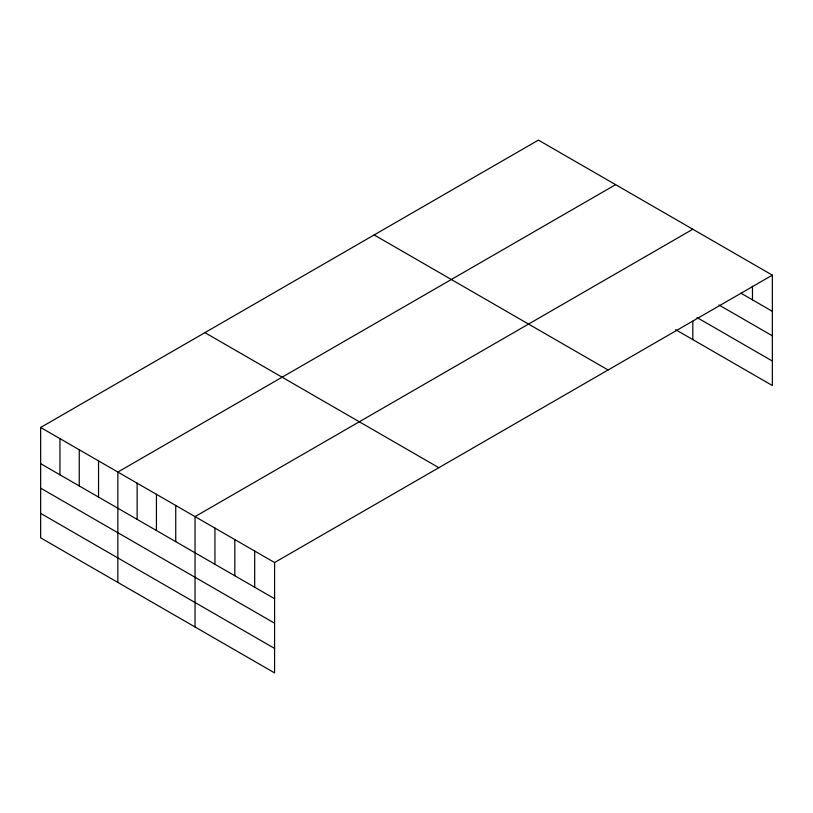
<?xml version="1.0" encoding="UTF-8"?>
<svg xmlns="http://www.w3.org/2000/svg" width="813" height="813" viewBox="0 0 813 813"><rect width="100%" height="100%" fill="white"/><g stroke="black" fill="none" stroke-linecap="round" stroke-linejoin="round"><path stroke-width="1.22" d="M40.65 427.475L274.581 562.535L274.581 672.9L40.65 537.85L40.65 427.475L538.419 140.1L772.35 275.15L772.35 385.525L675.664 329.692M615.614 184.663L117.844 472.048L117.844 582.413M692.818 229.236L195.039 516.621L195.039 626.986M274.581 562.535L772.35 275.15M740.958 293.208L772.35 311.338M718.977 305.007L772.35 335.82M696.995 317.537L772.35 361.043M374.153 234.937L608.083 369.986M204.917 332.639L438.847 467.699M40.65 463.664L274.581 598.724M40.65 488.146L274.581 623.205M40.65 513.369L274.581 648.428M752.462 286.135L752.462 299.855M692.818 321.237L692.818 339.6M254.693 551.062L254.693 587.24M234.815 539.578L234.815 575.767M214.927 528.094L214.927 564.283M175.74 505.473L175.74 541.661M156.442 494.334L156.442 530.513M137.143 483.196L137.143 519.375M98.546 460.91L98.546 497.089M79.247 449.762L79.247 485.95M59.949 438.624L59.949 474.802"/></g></svg>
